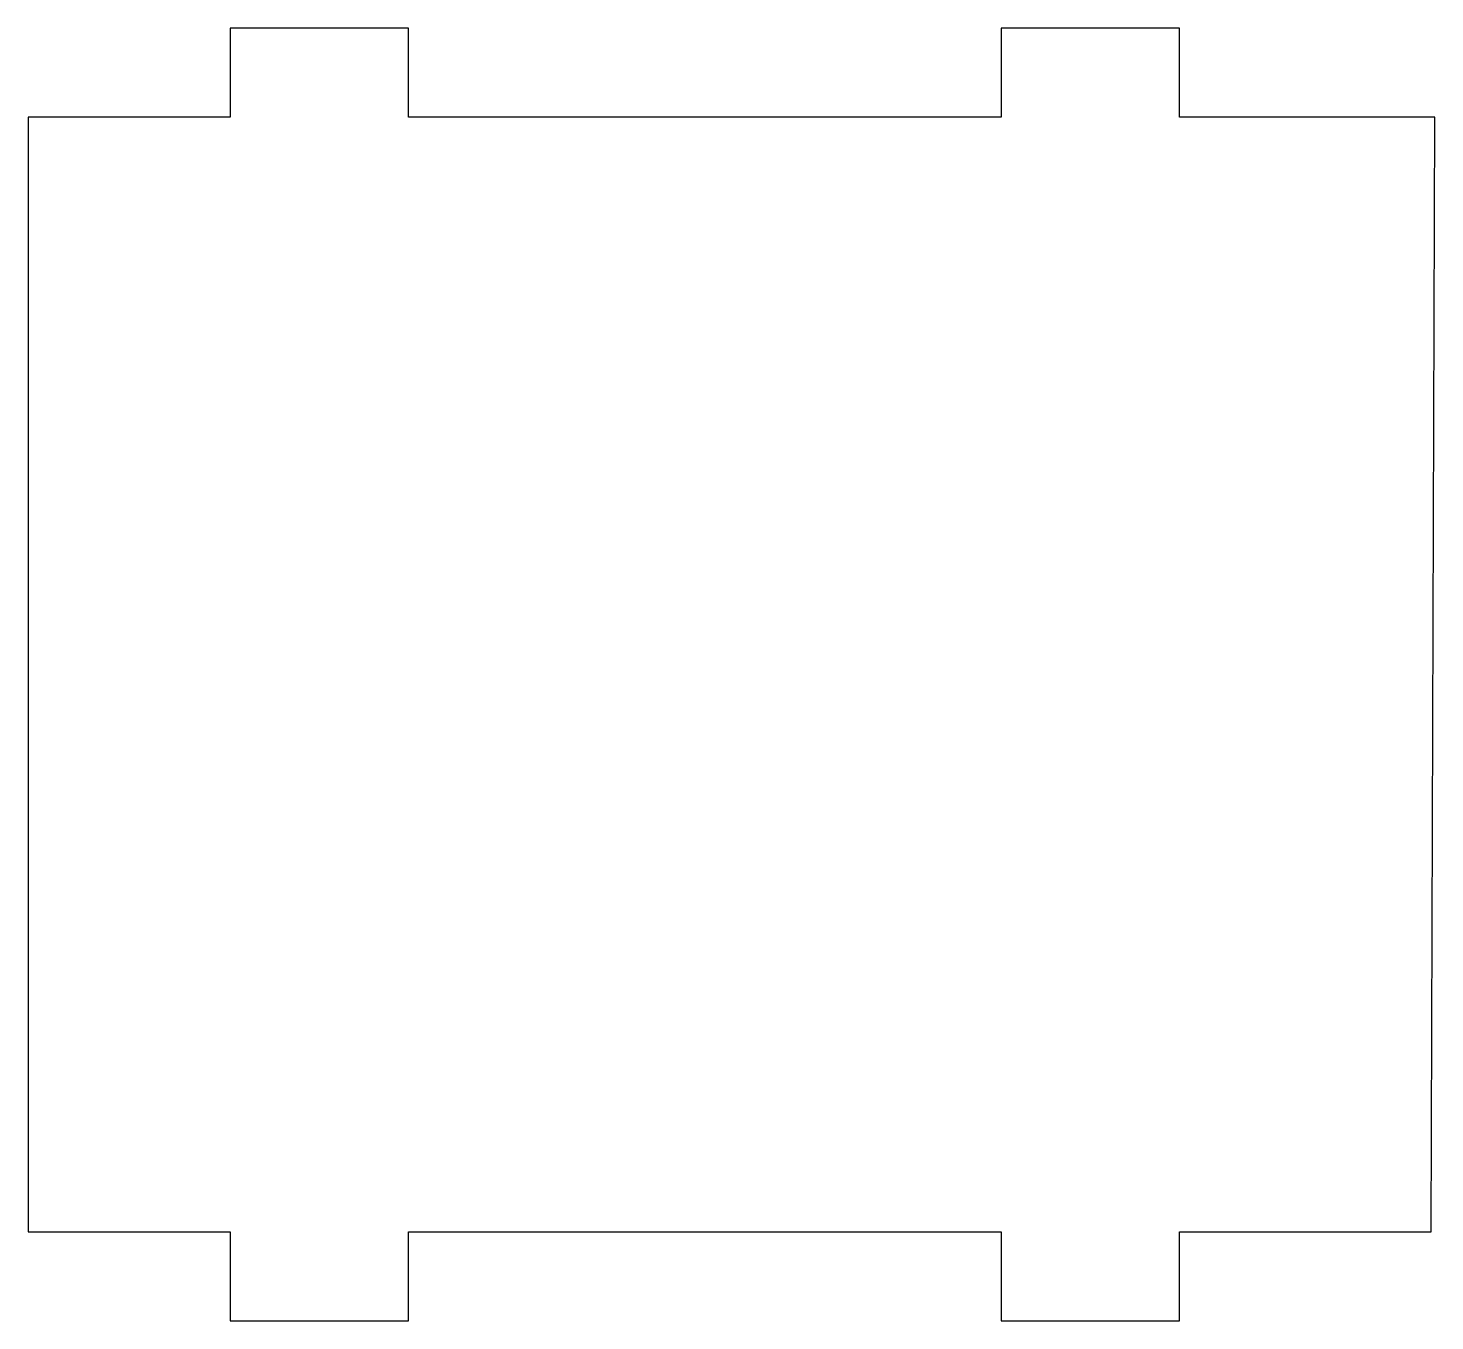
# Model space of a CAD drawing. Header units: millimetres. Extents: x 3519.2 to 3567.3, y 1803 to 1847.1.
import ezdxf

# ---------------------------------------------------------------- set-up
doc = ezdxf.new("R2010")
doc.units = ezdxf.units.MM

msp = doc.modelspace()

# ---------------------------------------------------------------- linework, layer by layer
at = {"color": 254, "true_color": 0xcad1ee, "extrusion": (8.50976e-07, -6.11992e-17, -1)}
for p, q in [((3526.119, 1847.149, 39.891), (3526.119, 1844.101, 39.891)), ((3532.215, 1847.149, 39.891), (3526.119, 1847.149, 39.891)), ((3532.215, 1844.101, 39.891), (3532.215, 1847.149, 39.891)), ((3552.479, 1847.149, 39.891), (3552.479, 1844.101, 39.891)), ((3558.575, 1847.149, 39.891), (3552.479, 1847.149, 39.891)), ((3558.575, 1844.101, 39.891), (3558.575, 1847.149, 39.891)), ((3519.21, 1844.101, 39.891), (3519.21, 1806.001, 39.891)), ((3526.119, 1844.101, 39.891), (3519.21, 1844.101, 39.891)), ((3552.479, 1844.101, 39.891), (3532.215, 1844.101, 39.891)), ((3567.309, 1844.101, 39.891), (3558.575, 1844.101, 39.891)), ((3567.186, 1806.001, 39.891), (3567.309, 1844.101, 39.891)), ((3519.21, 1806.001, 39.891), (3526.119, 1806.001, 39.891)), ((3526.119, 1806.001, 39.891), (3526.119, 1802.953, 39.891)), ((3532.215, 1806.001, 39.891), (3552.479, 1806.001, 39.891)), ((3532.215, 1802.953, 39.891), (3532.215, 1806.001, 39.891)), ((3552.479, 1806.001, 39.891), (3552.479, 1802.953, 39.891)), ((3558.575, 1806.001, 39.891), (3567.186, 1806.001, 39.891)), ((3558.575, 1802.953, 39.891), (3558.575, 1806.001, 39.891)), ((3526.119, 1802.953, 39.891), (3532.215, 1802.953, 39.891)), ((3552.479, 1802.953, 39.891), (3558.575, 1802.953, 39.891))]:
    msp.add_line(p, q, dxfattribs=at)

doc.saveas('drawing.dxf')
